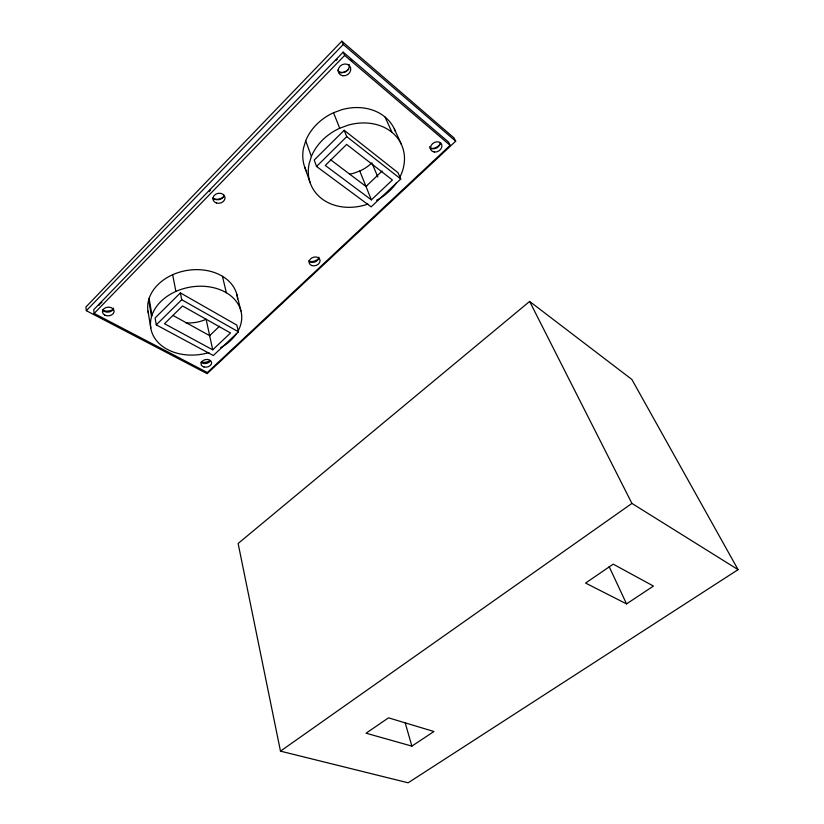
<?xml version="1.0" encoding="UTF-8"?>
<svg xmlns="http://www.w3.org/2000/svg" width="824" height="824" viewBox="0 0 824 824"><rect width="100%" height="100%" fill="white"/><g stroke="black" fill="none" stroke-linecap="round" stroke-linejoin="round"><path stroke-width="1.24" d="M148.444 313.367A45.248 34.072 -9.2 0 1 148.691 299.843L149.123 298.432A45.248 34.072 -9.2 0 1 172.649 274.732L174.369 274.001A45.248 34.072 -9.2 0 1 237.59 298.896M208.925 352.6A45.907 34.062 -9.5 0 1 151.523 316.684L151.977 315.262L149.123 298.432M399.97 177.006L401.175 174.379A49.543 40.479 -24.6 0 0 391.977 132.334L389.752 130.635A49.543 40.489 -24.6 0 0 347.965 125.207L339.725 128.245A49.543 40.479 -24.6 0 0 311.369 156.488L309.113 163.801A49.543 40.489 -24.6 0 0 364.991 205.022L367.968 204.074M341.836 41.2L85.923 306.992L86.335 310.7L207.133 373.653L455.682 141.192L454.003 137.907L341.836 41.2L343.278 44.465L455.682 141.192M86.335 310.7L343.278 44.465M343.196 52.128L93.709 309.7L94.152 313.439L207.349 372.53L450.141 145.333L448.472 142.027L343.196 52.128L344.648 55.424L450.141 145.333M94.152 313.439L344.648 55.424M180.384 292.901L155.097 318.002L156.272 324.872L213.313 355.525L238.466 331.845L236.849 325.13L180.384 292.901L181.733 299.709L238.466 331.845M344.185 130.274L314.222 160.021L316.55 166.469L371.14 206.875L400.752 178.993L397.971 172.669L344.185 130.274L346.75 136.619L400.752 178.993M156.272 324.872L181.733 299.709M316.55 166.469L346.75 136.619M173.04 315.468L209.646 335.646L219.555 326.191M330.455 159.64L365.98 186.451L382.161 171.001M212.716 349.829L230.545 332.968L182.537 305.982L164.512 323.729L212.716 349.829L206.113 319.279L204.908 319.805A33.712 25.544 -9 0 1 185.997 322.926M371.377 199.861L392.389 180.003L346.647 144.416L325.284 165.449L371.377 199.861L359.779 171.011M529.636 301.429L238.126 543.48L280.479 751.148L408.137 782.8L738.077 569.652L631.864 379.442L529.636 301.429L631.926 503.413L738.077 569.652M280.479 751.148L631.926 503.413M411.876 746.122L433.939 731.506L388.526 717.838L366.052 733.206L411.876 746.122L405.161 722.792M626.549 603.889L653.453 586.06L613.221 564.162L585.565 583.073L626.549 603.889L609.121 566.572M365.98 186.451L366.793 186.09M305.714 140.739A48.771 40.397 -24.9 0 1 333.535 112.734L341.641 109.736A48.771 40.397 -24.9 0 1 382.841 115.309L385.045 117.008A48.771 40.397 -24.9 0 1 395.335 131.294M209.646 335.646L210.388 335.327M151.966 315.262A45.907 34.062 -9.5 0 1 175.893 291.428L177.634 290.687A45.907 34.062 -9.5 0 1 225.848 292.458A45.907 34.062 -9.5 0 1 240.134 326.397L239.609 327.756A45.907 34.062 -9.5 0 1 237.714 331.639M394.356 128.987L401.36 144.334M385.045 117.008L391.977 132.334M372.407 164.038L377.835 177.036M333.535 112.734L339.725 128.245M311.369 156.488L305.725 140.739L303.531 148.011A48.771 40.397 -24.9 0 0 306.703 171.68M304.612 166.85L310.133 182.701M236.859 294.529L240.938 310.947M222.428 276.287L226.363 292.757M172.649 274.742L175.893 291.438M148.691 299.843L151.523 316.684M147.99 311.173L150.792 328.014M371.912 162.864A36.307 30.251 -25.1 0 1 360.572 170.661L354.083 173.122A36.307 30.251 -25.1 0 1 349.603 174.163M349.139 64.468A6.479 5.675 -30.9 0 1 345.4 71.75A6.479 5.675 -30.9 0 1 337.593 70.071M335.862 60.543A10.537 9.229 -30.9 0 1 337.243 59.318M350.365 59.101A10.537 9.229 -30.9 0 1 351.961 60.925M348.727 69.278A10.496 9.218 -31.1 0 1 339.797 72.8M396.447 182.897A49.543 40.489 -24.6 0 1 376.568 200.304M440.284 142.964A6.026 4.8 -31.1 0 1 435.659 148.372A6.026 4.8 -31.1 0 1 429.448 146.744M113.104 309.464A9.435 7.055 -3.6 0 1 103.824 310.72M209.667 360.819A8.652 6.211 -10.2 0 1 201.159 362.066M236.55 333.524A45.907 34.062 -9.5 0 1 220.616 347.749M113.568 308.145A5.83 4.347 -3.7 0 1 108.614 312.059A5.83 4.347 -3.7 0 1 102.444 309.659M98.983 305.405A9.466 7.055 -3.7 0 1 101.919 302.377M210.336 360.943A5.335 3.821 -10.3 0 1 201.21 362.282M318.62 258.654A9.064 7.014 -18 0 1 310.112 261.61M224.53 196.091A9.816 8.127 -10.5 0 1 212.953 198.769M223.984 195.329A6.056 5.006 -10.6 0 1 219.287 199.573A6.056 5.006 -10.6 0 1 213.097 197.853M209.214 191.673A9.847 8.137 -10.6 0 1 210.614 189.788M318.919 257.201A5.593 4.316 -18 0 1 314.912 261.97A5.593 4.316 -18 0 1 308.722 260.755M440.603 143.541A9.754 7.797 -31.3 0 1 429.953 148.567M434.31 152.038A6.046 4.8 -31 0 0 441.849 144.983A6.046 4.8 -31 0 0 432.476 143.757A6.046 4.8 -31 0 0 434.31 152.038M342.763 75.726A6.51 5.686 -30.7 0 0 350.591 67.774A6.51 5.686 -30.7 0 0 340.085 66.167A6.51 5.686 -30.7 0 0 342.763 75.726M204.012 366.999A5.356 3.821 -10.4 0 0 211.603 362.55A5.356 3.821 -10.4 0 0 203.301 360.407A5.356 3.821 -10.4 0 0 204.012 366.999M104.761 315.067A5.84 4.347 -3.8 0 0 114.073 311.853A5.84 4.347 -3.8 0 0 105.997 307.558A5.84 4.347 -3.8 0 0 104.761 315.067M216.31 202.951A6.087 5.006 -10.7 0 0 225.004 197.564A6.087 5.006 -10.7 0 0 215.589 194.289A6.087 5.006 -10.7 0 0 216.31 202.951M311.853 265.575A5.614 4.316 -18 0 0 320.083 260.703A5.614 4.316 -18 0 0 311.791 257.953A5.614 4.316 -18 0 0 311.853 265.575"/></g></svg>
